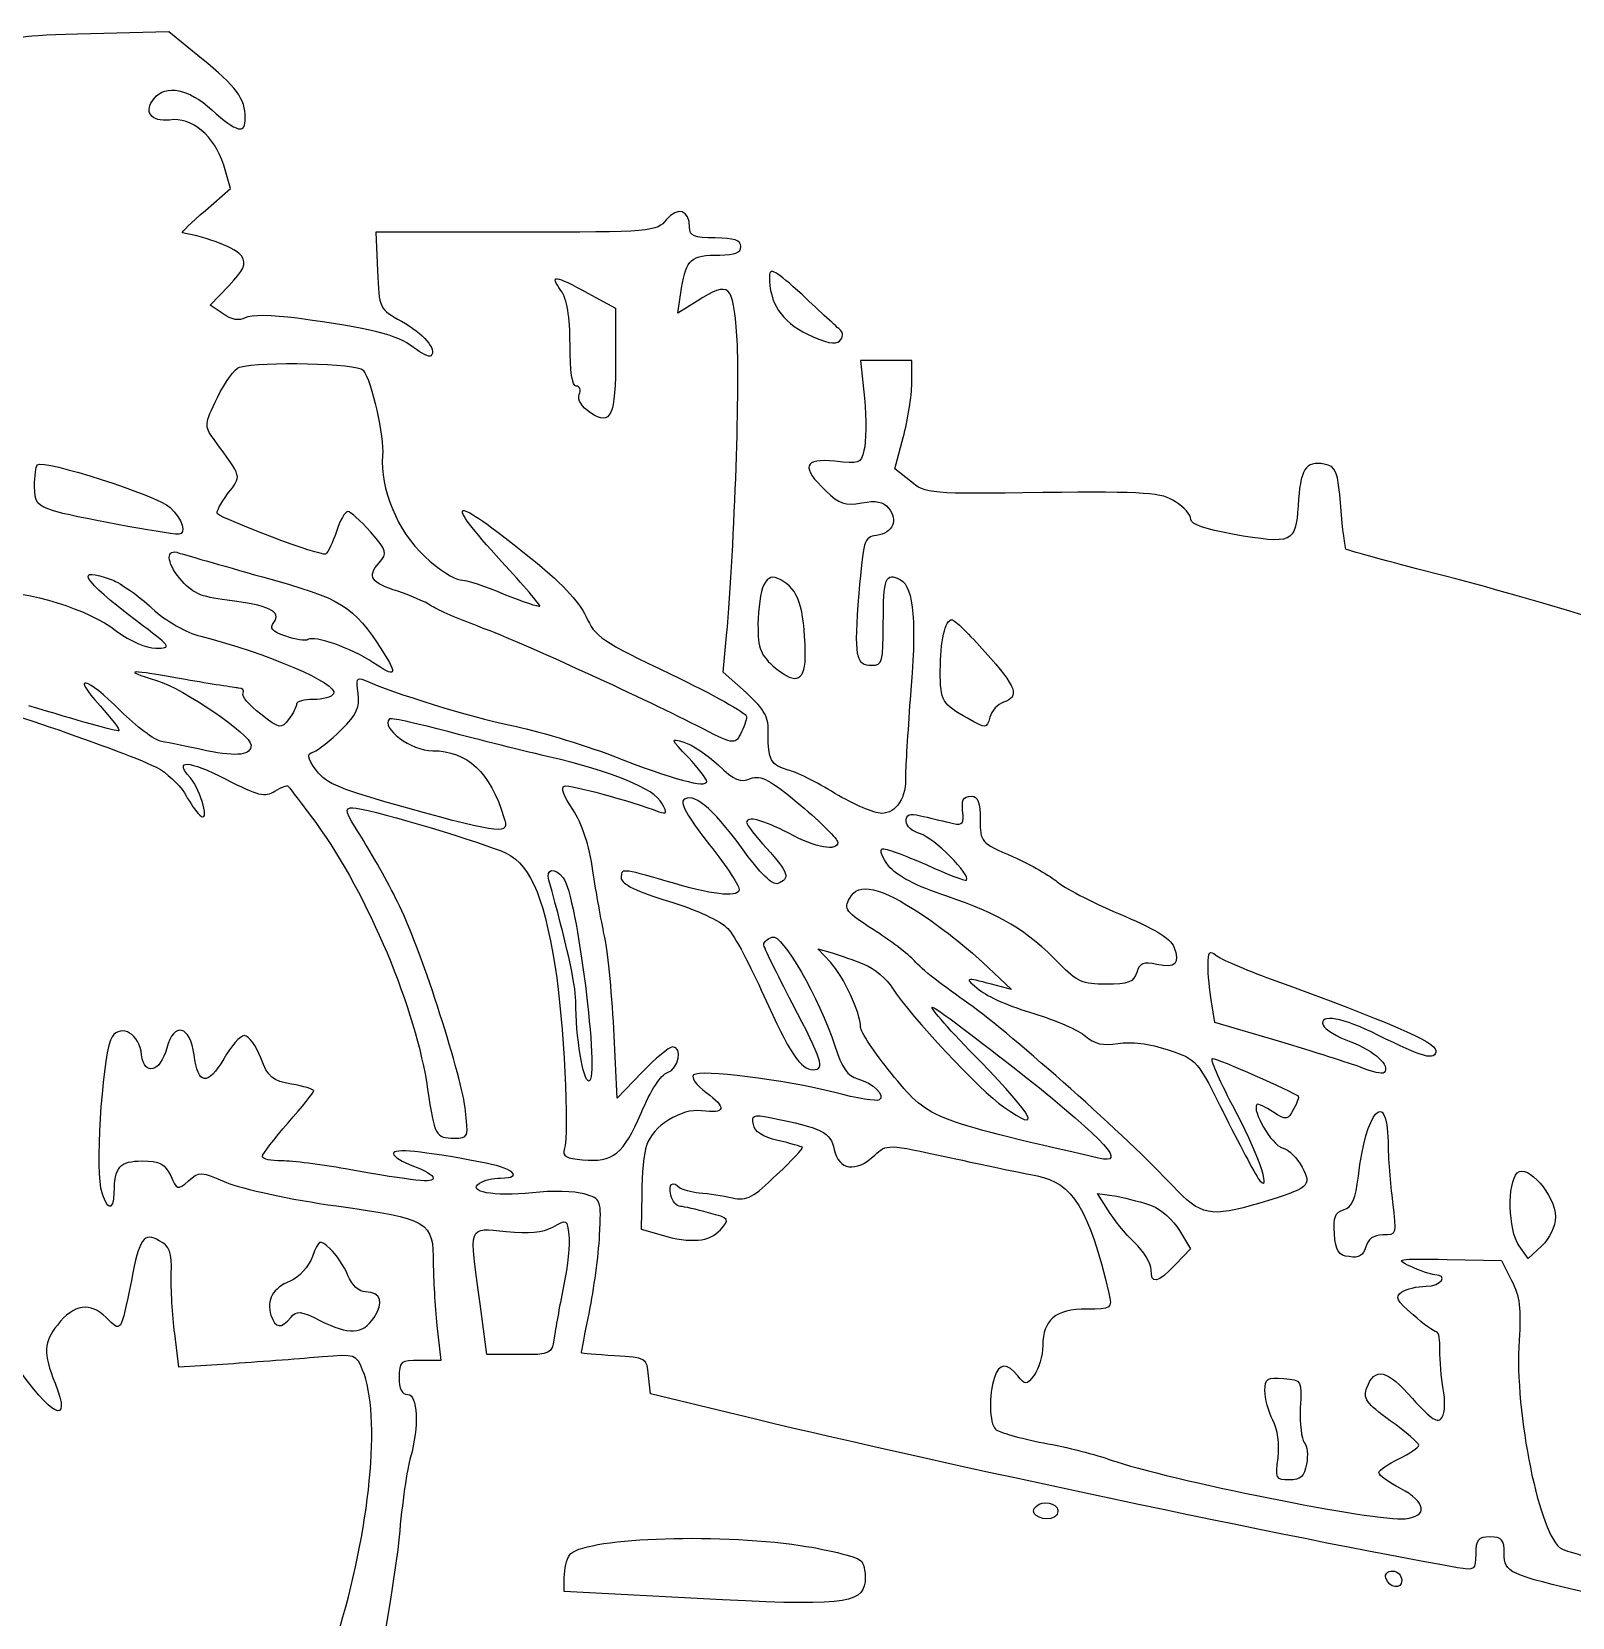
# Model space of a CAD drawing. Extents: x 0 to 1280, y 0 to 707.
# Drawn here: x 482.5 to 753, y 349.9 to 628.2 of the extents above; entities that cross this region are included whole.
import ezdxf

# ---------------------------------------------------------------- set-up
doc = ezdxf.new("R2010")
doc.units = 0
doc.layers.get('0').update_dxf_attribs({"linetype": 'CONTINUOUS'})

msp = doc.modelspace()

# ---------------------------------------------------------------- linework, layer by layer
at = {"color": 7}
for points in [[(512.3, 623.5), (506.6, 628.2), (492.9, 627.8)], [(513, 596.8), (517.4, 600.7), (516.2, 604.8)], [(567.5, 593), (542.9, 593), (543.2, 586.3)], [(516.1, 578.7), (513.8, 580.2), (517.1, 583.6)], [(580.1, 582.3), (585, 579.7), (585, 571.1)], [(599.3, 580.9), (595.9, 578.8), (596.6, 583.2)], [(637, 566.5), (637, 570.5), (632.5, 570.5), (628, 570.5), (628.7, 563.9)], [(636.8, 549.3), (634, 551.5), (635.5, 557)], [(607.9, 512.2), (603.9, 515.8), (604.5, 522.2)], [(622.7, 464.9), (620.5, 467.2), (623, 466.5)], [(649.4, 464.9), (654.5, 460.1), (651, 461)], [(701.4, 451), (690.2, 454.3), (689.6, 457.9)], [(589.6, 445.5), (585.3, 441), (584.7, 453.2)], [(589.6, 424.2), (589.5, 418), (593, 417)], [(671.4, 421.4), (669.6, 424.3), (673, 423.8)], [(684, 417.8), (685.9, 414.6), (683.3, 411.8)], [(747.6, 415.1), (745.2, 412.9), (743.6, 415.1)], [(731, 412.7), (740.5, 412.5), (742.3, 409)], [(568.1, 396), (562.4, 396), (561.2, 404.9)], [(553.6, 401.1), (554.3, 395), (550.6, 395)], [(517.9, 394.4), (508.3, 393.8), (507.6, 399.7)], [(609.8, 384.6), (591.1, 389.1), (590.8, 392.3)], [(599.3, 353.2), (576, 354.4), (576, 356.9)]]:
    msp.add_lwpolyline(points, dxfattribs=at)
for points in [[(612, 585.3)], [(580.1, 582.3)], [(540.7, 568.8)], [(506.8, 544.7)], [(496.6, 532)], [(523, 532.5)], [(611, 531.1)], [(649.9, 519.3)], [(649, 489.9)], [(575.8, 479.7)], [(638.7, 473.3)], [(628.7, 464.5)], [(700.1, 461.9)], [(720.6, 433.4)], [(679.2, 422.1)], [(750, 420.2)], [(531.8, 413.2)], [(575.9, 408.3)], [(705.2, 386.6)], [(662.5, 369.1)], [(617.4, 362.5)], [(723, 356.4)]]:
    msp.add_lwpolyline(points, close=True, dxfattribs=at)
for points in [[(492.9, 627.8), (479.6, 627.5), (479, 627.4), (476.3, 624.9)], [(520, 613.1), (520, 616.4), (518.4, 618.6), (512.3, 623.5)], [(504, 616.5), (506.1, 619), (510, 618.2), (514.1, 614.5)], [(506.7, 612.7), (503.4, 612.3), (502.1, 614.2), (504, 616.5)], [(516.2, 604.8), (514.6, 609.9), (510.6, 613.3), (506.7, 612.7)], [(514.1, 614.5), (518.6, 610.5), (520, 610.1), (520, 613.1)], [(509, 592.9), (508.7, 593), (510.5, 594.7), (513, 596.8)], [(598, 593.9), (598, 596.9), (595.9, 597.6), (593.9, 595.2)], [(519.4, 588.8), (518.5, 590.1), (513.3, 592.2), (509, 592.9)], [(593.9, 595.2), (592.2, 593.1), (591.6, 593), (567.5, 593)], [(602.5, 592), (598.7, 592), (598, 592.3), (598, 593.9)], [(607, 590.5), (607, 591.6), (605.8, 592), (602.5, 592)], [(603.3, 589), (605.9, 589), (607, 589.4), (607, 590.5)], [(517.1, 583.6), (519.8, 586.4), (520.2, 587.4), (519.4, 588.8)], [(596.6, 583.2), (597.4, 588.3), (598.2, 589), (603.3, 589)], [(543.2, 586.3), (543.5, 579.6), (543.5, 579.5), (547.4, 577.4)], [(575.4, 582.8), (573.4, 585.6), (574.2, 585.6), (580.1, 582.3)], [(606.3, 574.8), (605.6, 584), (605.1, 584.5), (599.3, 580.9)], [(617.8, 582), (613.1, 586.3), (612, 586.9), (612, 585.3)], [(612, 585.3), (612, 580.5), (614.1, 577.4), (618.7, 575.1)], [(577, 573.3), (577, 578.2), (576.5, 581.3), (575.4, 582.8)], [(624.5, 575.8), (623.9, 576.3), (620.9, 579), (617.8, 582)], [(520, 578), (518.9, 577.4), (517.6, 577.6), (516.1, 578.7)], [(529.1, 577.9), (524.7, 578.5), (520.9, 578.5), (520, 578)], [(549.5, 572.8), (546.8, 575), (541.9, 576.2), (529.1, 577.9)], [(547.4, 577.4), (551.3, 575.2), (553.7, 572.4), (552.6, 571.3)], [(578.1, 566), (577.4, 566), (577, 568.6), (577, 573.3)], [(604.5, 522.2), (605.9, 538.3), (606.9, 567.3), (606.3, 574.8)], [(618.7, 575.1), (621.9, 573.6), (623.6, 573.2), (624.3, 573.9)], [(624.3, 573.9), (625, 574.6), (625, 575.3), (624.5, 575.8)], [(552.6, 571.3), (552.3, 571), (550.9, 571.7), (549.5, 572.8)], [(585, 571.1), (585, 560.6), (584.2, 559), (580.6, 561.3)], [(515.1, 564), (516.4, 566.7), (518.2, 569.1), (519, 569.3)], [(519, 569.3), (522.7, 570.4), (539.8, 570), (540.7, 568.8)], [(540.7, 568.8), (542.2, 566.9), (544.4, 557), (544.1, 553.8)], [(578.6, 564.5), (579, 565.3), (578.7, 566), (578.1, 566)], [(635.5, 557), (636.3, 560), (637, 564.3), (637, 566.5)], [(514.4, 556.8), (512.8, 558.9), (512.8, 559.3), (515.1, 564)], [(580.6, 561.3), (579, 562.4), (578.3, 563.6), (578.6, 564.5)], [(628.7, 563.9), (629, 560.2), (629, 556.1), (628.6, 554.7)], [(516.9, 547.1), (519.4, 550.4), (519.6, 549.6), (514.4, 556.8)], [(628.6, 554.7), (628.1, 552.4), (627.7, 552.3), (623.5, 552.8)], [(483, 548.4), (483, 550.2), (483.2, 551.9), (483.5, 552.2)], [(483.5, 552.2), (484.6, 553.2), (504.5, 546.8), (506.8, 544.7)], [(544.1, 553.8), (543.6, 548.1), (546.7, 540.5), (551.5, 536.1)], [(623.5, 552.8), (618, 553.4), (617.5, 551.8), (621.9, 547.6)], [(709.4, 552.3), (706.1, 552.9), (705.2, 551.4), (704.8, 545)], [(712.3, 544.8), (711.8, 551.2), (711.5, 551.9), (709.4, 552.3)], [(486.3, 544.1), (483.5, 545), (483, 545.6), (483, 548.4)], [(660, 547.3), (640.1, 547), (639.4, 547.1), (636.8, 549.3)], [(515.1, 543.6), (514.8, 543.8), (515.7, 545.4), (516.9, 547.1)], [(565, 535.2), (554.4, 546.8), (556.1, 547.1), (569.6, 536.2)], [(621.9, 547.6), (624.3, 545.3), (625.3, 545), (628.2, 545.5)], [(628.2, 545.5), (630.7, 546), (632, 545.7), (632.9, 544.6)], [(683.3, 545.7), (680.9, 547.3), (678.3, 547.5), (660, 547.3)], [(686, 542.6), (686, 543.4), (684.8, 544.8), (683.3, 545.7)], [(508.3, 540), (506.2, 540), (489.1, 543.2), (486.3, 544.1)], [(506.8, 544.7), (508.9, 542.7), (509.8, 540), (508.3, 540)], [(534.1, 536.5), (533.4, 536.1), (516.2, 542.5), (515.1, 543.6)], [(538, 544), (537.5, 544), (536.6, 542.4), (536, 540.5)], [(542, 540.4), (540.2, 542.4), (538.4, 544), (538, 544)], [(632.9, 544.6), (634.7, 542.5), (633.7, 540.2), (630.8, 539.8)], [(704.8, 545), (704.4, 538.4), (703.9, 538.2), (693.3, 540)], [(713.2, 537.4), (713.1, 537.6), (712.6, 540.9), (712.3, 544.8)], [(536, 540.5), (535.4, 538.6), (534.5, 536.8), (534.1, 536.5)], [(543.5, 535), (545, 536.7), (544.9, 537), (542, 540.4)], [(693.3, 540), (688.5, 540.9), (686, 541.7), (686, 542.6)], [(508.5, 532.2), (506.1, 535.1), (506, 537.6), (508.4, 536.7)], [(630.8, 539.8), (628.6, 539.5), (628.5, 538.9), (627.7, 529.6)], [(727, 533.6), (719.6, 535.5), (713.4, 537.2), (713.2, 537.4)], [(500.9, 524.8), (491.3, 532.1), (489.8, 534.5), (496.6, 532)], [(508.4, 536.7), (509, 536.5), (515.6, 534.6), (523, 532.5)], [(546.8, 530), (542.1, 531.4), (541.3, 532.6), (543.5, 535)], [(551.5, 536.1), (553.9, 533.9), (556.8, 532), (557.7, 532)], [(571.7, 527.4), (571.8, 527.5), (568.8, 531.1), (565, 535.2)], [(569.6, 536.2), (575.3, 531.7), (578.6, 528.2), (579.8, 525.6)], [(496.6, 532), (498.1, 531.4), (501.3, 529.2), (503.6, 527)], [(516.8, 528.4), (512.1, 529), (510.6, 529.7), (508.5, 532.2)], [(523, 532.5), (537.2, 528.6), (538.8, 527.6), (544.1, 519.5)], [(557.7, 532), (558.7, 532), (562.2, 530.9), (565.4, 529.5)], [(614, 532), (612.5, 532.8), (611.9, 532.6), (611, 531.1)], [(618.3, 519.2), (618.1, 527.4), (617.1, 530.3), (614, 532)], [(632, 524.3), (632, 532.4), (632.4, 533.4), (635, 532)], [(635, 532), (637.4, 530.7), (637.9, 524.3), (636.7, 511)], [(775.5, 518.5), (763.1, 523.5), (746.8, 528.5), (727, 533.6)], [(474.6, 530), (482.3, 530), (492.3, 526.9), (497.4, 523)], [(552.7, 527.4), (551.5, 528.2), (548.8, 529.3), (546.8, 530)], [(565.4, 529.5), (568.7, 528.2), (571.5, 527.2), (571.7, 527.4)], [(611, 531.1), (610.5, 530), (610, 526.9), (610, 524.2)], [(627.7, 529.6), (626.8, 518.5), (627.1, 517), (630, 517)], [(503.6, 527), (506.2, 524.7), (509.5, 522.7), (512.2, 522.1)], [(525, 524.5), (526.5, 526.4), (524, 527.6), (516.8, 528.4)], [(560.7, 523.9), (557.5, 525.1), (553.9, 526.6), (552.7, 527.4)], [(504.3, 520), (507.2, 520), (507, 520.2), (500.9, 524.8)], [(527.1, 522.1), (524.6, 523), (524.2, 523.5), (525, 524.5)], [(599.2, 506.4), (589.3, 511.5), (567.4, 521.5), (560.7, 523.9)], [(579.8, 525.6), (581.4, 522), (582.5, 521.2), (594.8, 515.4)], [(610, 524.2), (610, 519.8), (610.4, 518.8), (613.1, 516.5)], [(630, 517), (631.8, 517), (632, 517.6), (632, 524.3)], [(642, 516), (642, 521.2), (642.9, 525), (644, 525)], [(644, 525), (644.5, 525), (647.1, 522.4), (649.9, 519.3)], [(497.4, 523), (499.8, 521.2), (502.6, 520), (504.3, 520)], [(512.2, 522.1), (523.7, 519.2), (536.5, 513.7), (535.5, 512)], [(531, 521.5), (530.6, 521.2), (528.8, 521.5), (527.1, 522.1)], [(542.4, 517.5), (538.6, 520), (532.2, 522.3), (531, 521.5)], [(544.1, 519.5), (546.8, 515.2), (546.5, 514.7), (542.4, 517.5)], [(613.1, 516.5), (616.8, 513.4), (618.4, 514.3), (618.3, 519.2)], [(649.9, 519.3), (655.4, 513.1), (656, 511.5), (653.1, 510.5)], [(498.1, 509), (492.1, 515), (489.2, 515.7), (494.5, 509.9)], [(509.5, 514.5), (499.5, 516.3), (498.1, 516.3), (504.4, 514.3)], [(539.8, 512.1), (539.4, 514.5), (539.6, 515), (540.9, 514.4)], [(594.8, 515.4), (602, 511.9), (608, 508.6), (608, 508)], [(646.8, 507.7), (642.4, 510.1), (642, 510.7), (642, 516)], [(504.4, 514.3), (509.2, 512.9), (521, 504.8), (521, 503)], [(518.8, 513), (518.1, 513.1), (513.9, 513.7), (509.5, 514.5)], [(519.6, 512.1), (519.9, 512.6), (519.5, 513), (518.8, 513)], [(522.7, 508.4), (520.7, 510), (519.3, 511.6), (519.6, 512.1)], [(536.9, 505.7), (539.6, 508.4), (540.1, 509.6), (539.8, 512.1)], [(540.9, 514.4), (545.9, 512.1), (559.6, 507.9), (566.5, 506.5)], [(611.8, 504.9), (611.9, 507.9), (611.3, 509.1), (607.9, 512.2)], [(469.6, 511), (472.5, 511), (501.9, 500.8), (505.1, 498.7)], [(497.8, 505.5), (497.6, 505.3), (490.5, 507.3), (482, 509.9)], [(494.5, 509.9), (496.5, 507.7), (498, 505.7), (497.8, 505.5)], [(529, 510.2), (529, 509.7), (528.4, 508.5), (527.6, 507.5)], [(531.9, 511), (530.3, 511), (529, 510.6), (529, 510.2)], [(535.5, 512), (535.2, 511.4), (533.6, 511), (531.9, 511)], [(636.7, 511), (636.3, 505.2), (635.9, 499.2), (635.9, 497.7)], [(653.1, 510.5), (652.1, 510.2), (651, 509), (650.7, 507.9)], [(505.3, 503.6), (504.1, 503.8), (500.8, 506.3), (498.1, 509)], [(527.6, 507.5), (526.3, 505.8), (526.1, 505.8), (522.7, 508.4)], [(545.3, 507.6), (543.7, 506), (549.1, 502), (552.9, 502)], [(554.6, 505.6), (549.6, 506.9), (545.5, 507.8), (545.3, 507.6)], [(608, 508), (608, 507.4), (607.5, 506), (606.9, 504.9)], [(650.7, 507.9), (650.1, 505.8), (650.1, 505.8), (646.8, 507.7)], [(532, 501.8), (532.8, 502.1), (535, 503.8), (536.9, 505.7)], [(573, 501), (567.8, 502.2), (559.5, 504.3), (554.6, 505.6)], [(566.5, 506.5), (570.9, 505.6), (579, 503.2), (584.5, 501.1)], [(597.8, 500.8), (594.6, 504.1), (594.6, 504.2), (597, 503.5)], [(606.9, 504.9), (605.9, 503), (605.7, 503.1), (599.2, 506.4)], [(615.3, 498.6), (612.3, 499.4), (611.7, 500.5), (611.8, 504.9)], [(513.2, 502), (510.1, 502.7), (506.5, 503.4), (505.3, 503.6)], [(521, 503), (521, 501.2), (518.8, 500.9), (513.2, 502)], [(532.5, 498.5), (530.8, 500.9), (530.7, 501.4), (532, 501.8)], [(552.9, 502), (558.9, 502), (563, 498.2), (565.4, 490.3)], [(593.2, 492.7), (591.7, 495.4), (584.6, 498.3), (573, 501)], [(584.5, 501.1), (595.2, 496.9), (601, 495.4), (601, 496.6)], [(597, 503.5), (598.4, 503.1), (601.1, 501.3), (603, 499.5)], [(505.1, 498.7), (506.9, 497.5), (509, 495.4), (509.6, 494.1)], [(510.3, 497.3), (507.4, 500.5), (509.9, 500.4), (516.6, 497)], [(548.5, 491.9), (536.7, 495.2), (534.2, 496.2), (532.5, 498.5)], [(601, 496.6), (601, 497.1), (599.5, 498.9), (597.8, 500.8)], [(603, 499.5), (605.8, 496.8), (606.9, 496.4), (608.7, 497.1)], [(623.5, 494.5), (620.3, 496.5), (616.6, 498.3), (615.3, 498.6)], [(512, 490.7), (513.9, 488.9), (512.3, 495), (510.3, 497.3)], [(516.6, 497), (522.2, 494.1), (523.4, 493.8), (525.2, 494.9)], [(525.2, 494.9), (526.3, 495.6), (527.3, 496), (527.5, 495.8)], [(527.5, 495.8), (527.7, 495.6), (529.9, 492.7), (532.5, 489.2)], [(577.5, 491.7), (575.9, 493.9), (575.3, 495.6), (576, 495.8)], [(576, 495.8), (576.9, 496.1), (587.6, 493.2), (592.6, 491.3)], [(608.7, 497.1), (610.6, 497.8), (612, 497), (617.5, 492.4)], [(635.9, 497.7), (636.1, 493.8), (634.3, 491), (631.7, 491)], [(509.6, 494.1), (510.3, 492.9), (511.3, 491.3), (512, 490.7)], [(592.6, 491.3), (594, 490.8), (594.1, 491), (593.2, 492.7)], [(596.9, 493.3), (596.3, 492.7), (598.2, 489.6), (601.5, 485.5)], [(607.1, 485), (601.9, 492.1), (598.5, 494.9), (596.9, 493.3)], [(631.7, 491), (630.4, 491), (626.8, 492.6), (623.5, 494.5)], [(646, 490.6), (645.7, 493.5), (645.9, 494), (647.5, 494)], [(647.5, 494), (648.6, 494), (649, 492.9), (649, 489.9)], [(540.4, 486.8), (537.5, 491.3), (537.3, 492), (538.9, 492)], [(538.9, 492), (541, 492), (559.2, 486.7), (564.9, 484.4)], [(565.4, 490.3), (566.4, 487.2), (565.3, 487.3), (548.5, 491.9)], [(581, 480.9), (580.4, 485.5), (579.1, 489.2), (577.5, 491.7)], [(615.4, 487.5), (610.8, 489.9), (608, 490.6), (608, 489.4)], [(617.5, 492.4), (621.1, 489.4), (624, 486.5), (624, 485.9)], [(636, 489.6), (636, 490.8), (636.6, 491.1), (638.5, 490.6)], [(638.5, 490.6), (639.9, 490.3), (642.2, 489.7), (643.6, 489.4)], [(643.6, 489.4), (645.7, 488.8), (646.1, 489.1), (646, 490.6)], [(649, 489.9), (649, 486), (649.1, 485.8), (654.8, 483.4)], [(532.5, 489.2), (541.5, 476.8), (550, 456.6), (552, 442.6)], [(608, 489.4), (608, 489), (609.6, 487), (611.5, 484.9)], [(624, 485.9), (624, 484.3), (620.2, 484.9), (615.4, 487.5)], [(638.5, 487.4), (637.1, 487.8), (636, 488.8), (636, 489.6)], [(646.6, 479.3), (647.5, 480.1), (640.8, 486.8), (638.5, 487.4)], [(546.7, 475.5), (545.1, 478.8), (542.2, 483.9), (540.4, 486.8)], [(564.9, 484.4), (569.8, 482.5), (572.2, 477.4), (574.4, 464)], [(601.5, 485.5), (604.5, 481.7), (606.9, 478.1), (606.7, 477.5)], [(613.5, 478.7), (612.6, 478.3), (610.4, 480.4), (607.1, 485)], [(611.5, 484.9), (615.4, 480.6), (615.7, 479.5), (613.5, 478.7)], [(632.9, 481.8), (631.8, 483.3), (631.3, 484.6), (631.8, 484.8)], [(631.8, 484.8), (632.3, 484.9), (635.7, 483.7), (639.5, 482)], [(573.3, 479.3), (572.7, 481.3), (574.3, 481.6), (575.8, 479.7)], [(643.3, 476.4), (637.6, 478.3), (634.4, 480), (632.9, 481.8)], [(639.5, 482), (643.2, 480.3), (646.4, 479.1), (646.6, 479.3)], [(654.8, 483.4), (657.9, 482), (661.4, 480), (662.5, 479)], [(578, 458.1), (578, 461), (576.3, 468.5), (573.3, 479.3)], [(575.8, 479.7), (578.2, 476.8), (582.3, 444), (580.3, 444)], [(583, 469.7), (582.5, 472.1), (581.6, 477.1), (581, 480.9)], [(593.9, 479.1), (586, 481.4), (586, 481.4), (586, 479.6)], [(586, 479.6), (586, 478.6), (588.9, 477.2), (594.3, 475.6)], [(606.7, 477.5), (606.2, 476.2), (602, 476.7), (593.9, 479.1)], [(626.1, 476.1), (627.6, 479), (631.5, 478.1), (638.7, 473.3)], [(662.5, 479), (663.6, 478), (668.5, 475.5), (673.3, 473.4)], [(630.2, 470.6), (625.5, 473.7), (625, 474.2), (626.1, 476.1)], [(662.9, 464.6), (657.5, 470.3), (652.1, 473.5), (643.3, 476.4)], [(558.6, 439.3), (557.6, 446.2), (550.6, 467.9), (546.7, 475.5)], [(594.3, 475.6), (599.2, 474.1), (603.5, 472.1), (604.7, 470.8)], [(638.7, 473.3), (641.8, 471.3), (646.6, 467.5), (649.4, 464.9)], [(673.3, 473.4), (679.3, 470.9), (682.4, 469.1), (683, 467.6)], [(604.7, 470.8), (605.9, 469.5), (608.7, 464.2), (611, 459)], [(637.5, 465.1), (636.4, 466.3), (633.1, 468.8), (630.2, 470.6)], [(584.7, 453.2), (584.3, 460), (583.6, 467.4), (583, 469.7)], [(611, 468), (611, 468.4), (611.7, 469), (612.5, 469.3)], [(616, 457.7), (613.3, 462.9), (611, 467.6), (611, 468)], [(612.5, 469.3), (614.2, 470), (620.8, 458.5), (623.5, 450.2)], [(683, 467.6), (684.1, 464.6), (683.3, 463.8), (680, 464.5)], [(628, 453.5), (628, 456), (625.1, 462.3), (622.7, 464.9)], [(623, 466.5), (624.4, 466.1), (626.9, 465.2), (628.7, 464.5)], [(647, 457.6), (642.8, 460.5), (638.5, 463.8), (637.5, 465.1)], [(680, 464.5), (677.7, 465), (677, 464.7), (676.5, 463.1)], [(689, 464.4), (689, 466.7), (689.3, 467), (690.4, 466.1)], [(690.4, 466.1), (691.1, 465.5), (695.5, 463.6), (700.1, 461.9)], [(574.4, 464), (575.9, 454.7), (576.9, 434.9), (576, 432)], [(628.7, 464.5), (630.4, 463.8), (632.7, 461.9), (633.6, 460.3)], [(651, 461), (646.3, 462.3), (646.1, 462.2), (648.9, 460)], [(671.1, 461), (667, 461), (666, 461.5), (662.9, 464.6)], [(676.5, 463.1), (676, 461.4), (675, 461), (671.1, 461)], [(689.6, 457.9), (689.3, 459.9), (689, 462.8), (689, 464.4)], [(633.6, 460.3), (636.8, 455.4), (649, 442.3), (653.1, 439.5)], [(648.9, 460), (650.2, 458.9), (654.4, 457), (658.4, 455.9)], [(700.1, 461.9), (720.8, 454.4), (729, 450.8), (729, 449.4)], [(580.3, 444), (579.3, 444), (578, 451.7), (578, 458.1)], [(611, 459), (615.5, 449), (617.5, 446), (619.7, 446)], [(619.7, 446), (621.8, 446), (621.3, 447.6), (616, 457.7)], [(649, 447.5), (643.8, 452.7), (640.1, 457), (640.6, 457)], [(640.6, 457), (641.1, 457), (648.4, 451.5), (656.8, 444.9)], [(682.8, 425.6), (675.1, 433.9), (654.7, 452.1), (647, 457.6)], [(501.8, 448.6), (501.4, 452.3), (498.3, 454.1), (496.6, 451.8)], [(511, 448.6), (510.3, 453.8), (507.5, 454.5), (506.2, 449.8)], [(658.4, 455.9), (662.3, 454.7), (666.4, 452.9), (667.5, 451.9)], [(718.8, 452.1), (712.7, 455.2), (708.5, 455.9), (709.2, 453.8)], [(709.2, 453.8), (709.5, 453.1), (711.6, 451.8), (714.1, 450.9)], [(496.6, 451.8), (495.1, 449.7), (493.6, 430.1), (494.6, 425.3)], [(519.8, 452), (519.1, 452), (517.5, 450.2), (516.2, 447.9)], [(522.7, 448.1), (521.9, 450.2), (520.6, 452), (519.8, 452)], [(633.4, 445.4), (630.4, 449), (628, 452.7), (628, 453.5)], [(667.5, 451.9), (669.1, 450.5), (670.5, 450.2), (673.2, 450.6)], [(673.2, 450.6), (675.4, 451), (678.8, 450.6), (682, 449.5)], [(715.9, 446.4), (714, 447.1), (707.5, 449.2), (701.4, 451)], [(714.1, 450.9), (718.2, 449.3), (721.1, 446.7), (719.9, 445.5)], [(729, 449.4), (729, 447.5), (726.8, 448.1), (718.8, 452.1)], [(506.2, 449.8), (505.1, 445.6), (502.3, 444.8), (501.8, 448.6)], [(516.2, 447.9), (513.4, 443.1), (511.7, 443.3), (511, 448.6)], [(528.1, 443.5), (524.8, 444), (524, 444.7), (522.7, 448.1)], [(595, 450), (594.4, 450), (592, 448), (589.6, 445.5)], [(594.1, 445.5), (596.1, 446.2), (596.8, 450), (595, 450)], [(623.5, 450.2), (624.7, 446.3), (625.7, 444.9), (627.5, 444.4)], [(682, 449.5), (687.1, 447.8), (687.1, 447.8), (692.1, 437.7)], [(589.5, 438.4), (591.1, 442.3), (593, 445.2), (594.1, 445.5)], [(623.5, 442), (614.5, 444.3), (599.8, 446.1), (598.7, 445.1)], [(669.8, 430.5), (640, 437.3), (639.8, 437.4), (633.4, 445.4)], [(653.1, 439.5), (660.1, 434.5), (658.5, 437.8), (649, 447.5)], [(693.3, 439.8), (690.9, 444.3), (689.3, 448), (689.8, 448)], [(689.8, 448), (690.6, 448), (703.8, 442.2), (704.8, 441.4)], [(719.9, 445.5), (719.6, 445.2), (717.8, 445.6), (715.9, 446.4)], [(532, 442.3), (532, 442.6), (530.3, 443.1), (528.1, 443.5)], [(552, 442.6), (553.2, 434.4), (553.4, 434), (556.7, 434)], [(598.7, 445.1), (598.2, 444.6), (599.2, 443.3), (600.9, 442)], [(627.5, 444.4), (630.2, 443.7), (632.5, 441.4), (631.3, 440.7)], [(656.8, 444.9), (671.3, 433.3), (674.9, 429.3), (669.8, 430.5)], [(715.4, 427.3), (716.7, 438.7), (720.4, 443), (720.6, 433.4)], [(527.5, 436.7), (530, 439.5), (532, 442), (532, 442.3)], [(600.9, 442), (604.6, 439.4), (604.3, 438.2), (600.1, 438.8)], [(631.3, 440.7), (630.9, 440.4), (627.3, 441), (623.5, 442)], [(698.1, 426.5), (700.3, 424.3), (697.6, 431.8), (693.3, 439.8)], [(697.6, 439.9), (696.6, 438.9), (700.2, 432.8), (702, 432.3)], [(700.4, 438.6), (699.1, 439.5), (697.8, 440.1), (697.6, 439.9)], [(704.8, 441.4), (705, 441.3), (704.7, 440.2), (704, 439.1)], [(556.7, 434), (559.2, 434), (559.2, 434.1), (558.6, 439.3)], [(579.2, 430.2), (584.6, 429.7), (586.4, 431.2), (589.5, 438.4)], [(600.1, 438.8), (596.6, 439.3), (591.5, 436.1), (590.4, 432.7)], [(609.2, 436.4), (608.8, 438), (609.2, 438.2), (612.1, 437.6)], [(612.1, 437.6), (621.3, 435.8), (622.7, 435.1), (623.4, 432)], [(692.1, 437.7), (694.9, 432.1), (697.6, 427.1), (698.1, 426.5)], [(704, 439.1), (703, 437.1), (702.8, 437.1), (700.4, 438.6)], [(523, 430.8), (523, 431.2), (525, 433.8), (527.5, 436.7)], [(613.5, 433.6), (610.8, 434.2), (609.4, 435.1), (609.2, 436.4)], [(561.3, 429.8), (550.9, 431.8), (546, 432.2), (546, 431.3)], [(576, 432), (575.6, 430.9), (576.4, 430.4), (579.2, 430.2)], [(590.4, 432.7), (590, 431.5), (589.6, 427.7), (589.6, 424.2)], [(613.3, 427.6), (616, 430.1), (618, 432.3), (617.8, 432.4)], [(617.8, 432.4), (617.6, 432.5), (615.7, 433.1), (613.5, 433.6)], [(623.4, 432), (624.1, 428.4), (627.2, 427.9), (630.5, 431)], [(630.5, 431), (632.6, 433), (632.6, 433), (643.6, 430.6)], [(702, 432.3), (703.2, 432), (704.7, 430.5), (705.5, 428.9)], [(720.6, 433.4), (720.6, 430.7), (721, 425.9), (721.4, 422.8)], [(497, 424.4), (497, 428.9), (498, 430), (501.9, 430)], [(501.9, 430), (505, 430), (505.9, 429.5), (506.9, 427.4)], [(526.4, 430), (524.5, 430), (523, 430.3), (523, 430.8)], [(537.6, 428.6), (533.3, 429.4), (528.3, 430), (526.4, 430)], [(553, 427), (553, 426.1), (550, 426.4), (537.6, 428.6)], [(546, 431.3), (546, 430.8), (547.6, 429.8), (549.5, 429.1)], [(549.5, 429.1), (551.4, 428.4), (553, 427.5), (553, 427)], [(564.8, 427), (569.1, 427), (566.9, 428.8), (561.3, 429.8)], [(643.6, 430.6), (649.6, 429.3), (656.5, 427.8), (659, 427.4)], [(705.5, 428.9), (707.3, 425.6), (706.8, 425.2), (698.1, 422.6)], [(743.3, 427.9), (745, 429.6), (750, 424), (750, 420.2)], [(506.9, 427.4), (508, 424.9), (508.1, 424.8), (510, 426.5)], [(510, 426.5), (511.9, 428.2), (512.2, 428.2), (516.7, 426.2)], [(516.7, 426.2), (519.4, 425.1), (528, 423.2), (536, 422.1)], [(570.4, 424.4), (563.6, 423.7), (558.8, 424.6), (561.1, 426.1)], [(561.1, 426.1), (561.9, 426.6), (563.5, 427), (564.8, 427)], [(594.7, 424), (594.2, 426), (595, 426.6), (596.3, 425.3)], [(605.5, 423.5), (608.1, 423), (609.2, 423.6), (613.3, 427.6)], [(659, 427.4), (665.3, 426.1), (668, 421.7), (671.6, 406.8)], [(712.8, 421.4), (714.3, 421.9), (714.9, 423.3), (715.4, 427.3)], [(743.6, 415.1), (741.7, 417.9), (741.5, 426.1), (743.3, 427.9)], [(494.6, 425.3), (495.4, 421.5), (497, 420.9), (497, 424.4)], [(579.5, 424.2), (577.9, 424.7), (573.7, 424.8), (570.4, 424.4)], [(582.2, 416.9), (582.5, 423.3), (582.5, 423.3), (579.5, 424.2)], [(596.4, 422), (595.7, 422), (595, 422.9), (594.7, 424)], [(596.3, 425.3), (596.7, 425), (598.2, 424.6), (599.7, 424.4)], [(599.7, 424.4), (601.3, 424.3), (603.9, 423.9), (605.5, 423.5)], [(673, 423.8), (674.9, 423.4), (677.7, 422.7), (679.2, 422.1)], [(698.1, 422.6), (689.4, 420), (687.7, 420.4), (682.8, 425.6)], [(536, 422.1), (552.4, 419.8), (553, 419.4), (553, 412)], [(601.3, 420.9), (599.2, 421.5), (597, 422), (596.4, 422)], [(603.4, 417.9), (605.1, 419.8), (605.1, 419.9), (601.3, 420.9)], [(676.1, 415.7), (674.5, 417.2), (672.4, 419.8), (671.4, 421.4)], [(679.2, 422.1), (680.8, 421.5), (682.9, 419.6), (684, 417.8)], [(711.2, 417.2), (711, 420.1), (711.3, 421), (712.8, 421.4)], [(721.4, 422.8), (722.1, 417.1), (722.1, 417), (719.7, 417)], [(504.9, 416), (502.2, 417.5), (501.4, 416.5), (500, 409)], [(561.2, 404.9), (559.3, 419), (559, 418.3), (565.8, 417.6)], [(565.8, 417.6), (569.8, 417.2), (572.2, 417.4), (574, 418.4)], [(574, 418.4), (576.4, 419.8), (576.5, 419.7), (576.8, 417)], [(593, 417), (598.3, 415.5), (601.5, 415.8), (603.4, 417.9)], [(750, 420.2), (750, 418.5), (749, 416.4), (747.6, 415.1)], [(507, 410.2), (507.1, 414), (506.7, 415.1), (504.9, 416)], [(534.9, 414.6), (533, 416.3), (532.9, 416.2), (531.8, 413.2)], [(576.8, 417), (577, 415.4), (576.6, 411.5), (575.9, 408.3)], [(580.4, 403.5), (581.2, 407.4), (582, 413.4), (582.2, 416.9)], [(679, 410.9), (679, 412), (677.7, 414.2), (676.1, 415.7)], [(713.8, 413.2), (711.9, 413.4), (711.4, 414.2), (711.2, 417.2)], [(716.7, 414.9), (716.3, 413.4), (715.5, 412.9), (713.8, 413.2)], [(719.7, 417), (718, 417), (717.1, 416.3), (716.7, 414.9)], [(531.8, 413.2), (531.1, 411.4), (529.4, 409.6), (527.9, 408.9)], [(538, 409.9), (537.4, 411.5), (535.9, 413.6), (534.9, 414.6)], [(553, 412), (553, 409.4), (553.3, 404.5), (553.6, 401.1)], [(724.5, 411.5), (721.7, 412.8), (722.2, 412.9), (731, 412.7)], [(507.6, 399.7), (507.2, 402.9), (506.9, 407.6), (507, 410.2)], [(541.1, 407), (540, 407), (538.7, 408.2), (538, 409.9)], [(683.3, 411.8), (680.1, 408.5), (679, 408.3), (679, 410.9)], [(728.8, 410), (728.1, 410.1), (726.2, 410.7), (724.5, 411.5)], [(727.3, 408), (729.9, 408), (731.3, 410), (728.8, 410)], [(500, 409), (498.1, 399.6), (498.2, 399.9), (495.6, 402.5)], [(527.9, 408.9), (524.8, 407.7), (523.7, 405.6), (524.5, 402.9)], [(542.6, 402.5), (544.4, 405.2), (543.8, 407), (541.1, 407)], [(575.9, 408.3), (575.3, 405.1), (574.5, 401), (574.3, 399.3)], [(671.6, 406.8), (672.2, 404.1), (672.1, 404), (667.7, 404)], [(725, 403), (722.1, 405.5), (721.7, 406.1), (723, 407)], [(723, 407), (723.8, 407.5), (725.7, 408), (727.3, 408)], [(742.3, 409), (743.7, 406.3), (744, 404), (743.6, 398.5)], [(495.6, 402.5), (492.8, 405.3), (489.9, 404.9), (487, 401.2)], [(528, 402.5), (529, 403.8), (529.7, 403.7), (533.1, 402)], [(667.7, 404), (662.2, 404), (660, 402.1), (660, 397.6)], [(487, 401.2), (484.6, 398.2), (484.5, 396.3), (486.6, 391)], [(524.5, 402.9), (525.3, 400.6), (526.3, 400.5), (528, 402.5)], [(533.1, 402), (538.2, 399.4), (540.6, 399.5), (542.6, 402.5)], [(579, 396.3), (579, 396.4), (579.6, 399.7), (580.4, 403.5)], [(729.1, 400), (728.7, 400), (726.9, 401.3), (725, 403)], [(574.3, 399.3), (573.8, 396), (573.7, 396), (568.1, 396)], [(729.7, 396.8), (729.8, 398.5), (729.5, 400), (729.1, 400)], [(743.6, 398.5), (742.8, 385.8), (747.2, 364), (751.1, 361.9)], [(533.5, 395.6), (530.2, 395.3), (523.2, 394.8), (517.9, 394.4)], [(540.6, 393.3), (539.5, 396), (539.3, 396.1), (533.5, 395.6)], [(584.8, 395.8), (581.6, 396), (579, 396.2), (579, 396.3)], [(590.8, 392.3), (590.5, 395.4), (590.4, 395.5), (584.8, 395.8)], [(660, 397.6), (660, 395.8), (659.3, 393.5), (658.5, 392.4)], [(730.3, 390), (729.9, 391.9), (729.7, 395), (729.7, 396.8)], [(486.6, 391), (489.7, 383.2), (485.9, 385.1), (479.5, 394.5)], [(536.1, 346.5), (541.9, 365), (543.9, 385.4), (540.6, 393.3)], [(550.6, 395), (547.3, 395), (547, 394.8), (547, 392)], [(655.6, 392.3), (653.8, 394.6), (652.3, 394.5), (651.5, 392)], [(716.9, 390.2), (718.2, 393.9), (720.5, 393.4), (724.9, 388.3)], [(547, 392), (547, 390), (547.5, 389), (548.5, 389)], [(651.5, 392), (650.5, 388.9), (650.6, 384), (651.7, 382.9)], [(658.5, 392.4), (657.1, 390.6), (656.9, 390.6), (655.6, 392.3)], [(699, 389.7), (699, 391.8), (699.4, 392.1), (702.3, 391.8)], [(700.4, 384.5), (699.6, 386), (699, 388.3), (699, 389.7)], [(702.3, 391.8), (705.5, 391.5), (705.5, 391.5), (705.2, 386.6)], [(721, 384.4), (716.7, 387.5), (716.2, 388.3), (716.9, 390.2)], [(730.1, 385), (730.6, 385.8), (730.7, 388.1), (730.3, 390)], [(548.5, 389), (550.3, 389), (550.5, 383.3), (549, 378)], [(724.9, 388.3), (728.3, 384.5), (729.3, 383.9), (730.1, 385)], [(732.8, 358.6), (704.4, 363.6), (641.3, 377), (609.8, 384.6)], [(701.3, 377.9), (701.6, 380.3), (701.2, 382.9), (700.4, 384.5)], [(705.2, 386.6), (705.1, 383.9), (705.4, 381.2), (705.9, 380.6)], [(726, 380.1), (726, 380.5), (723.8, 382.4), (721, 384.4)], [(651.7, 382.9), (652.2, 382.4), (656, 381.3), (660.1, 380.5)], [(660.1, 380.5), (664.2, 379.8), (669.5, 378.4), (672, 377.5)], [(705.9, 380.6), (706.4, 380), (706.6, 378.3), (706.3, 376.8)], [(722.5, 377.7), (724.4, 378.6), (726, 379.7), (726, 380.1)], [(549, 378), (548.4, 376.1), (547.5, 369.8), (547, 364)], [(672, 377.5), (681.7, 374.1), (718.8, 366.6), (723.6, 367.2)], [(703.3, 374), (700.9, 374), (700.8, 374.3), (701.3, 377.9)], [(706.3, 376.8), (705.9, 374.6), (705.2, 374), (703.3, 374)], [(719, 375.3), (719, 375.7), (720.6, 376.8), (722.5, 377.7)], [(722.8, 372.5), (720.7, 373.6), (719, 374.8), (719, 375.3)], [(658.5, 369), (659.3, 370.3), (661.7, 370.3), (662.5, 369.1)], [(723.6, 367.2), (727.7, 367.6), (727.3, 370.1), (722.8, 372.5)], [(662, 367.5), (660.5, 366.6), (657.7, 367.8), (658.5, 369)], [(662.5, 369.1), (662.8, 368.6), (662.6, 367.8), (662, 367.5)], [(576.9, 360.8), (578.8, 363.8), (602.2, 364.8), (617.4, 362.5)], [(547, 364), (546.2, 354.4), (536.7, 302.8), (530.3, 273.5)], [(617.4, 362.5), (622.9, 361.7), (627.8, 360.4), (628.2, 359.7)], [(738.5, 364), (736.4, 364), (736, 363.5), (736, 361)], [(741, 361.1), (741, 363.5), (740.6, 364), (738.5, 364)], [(751.1, 361.9), (752.2, 361.4), (757.2, 360), (762.3, 358.9)], [(576, 356.9), (576, 358.4), (576.4, 360.1), (576.9, 360.8)], [(628.2, 359.7), (628.7, 359.1), (628.9, 357.4), (628.8, 356.1)], [(736, 361), (736, 358.2), (735.8, 358.1), (732.8, 358.6)], [(756.1, 354.1), (741.8, 357.4), (741, 357.7), (741, 361.1)], [(720.2, 356.8), (720, 357.5), (720.5, 358), (721.4, 358)], [(723, 356.4), (723, 354.7), (720.8, 355), (720.2, 356.8)], [(721.4, 358), (722.3, 358), (723, 357.3), (723, 356.4)], [(628.8, 356.1), (628.3, 352.2), (624.6, 351.8), (599.3, 353.2)]]:
    msp.add_open_spline(points, degree=3, dxfattribs=at)

doc.saveas('drawing.dxf')
